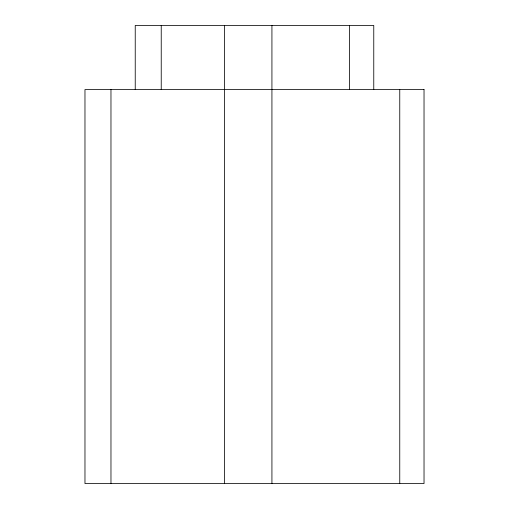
<?xml version="1.0" encoding="UTF-8"?>
<svg xmlns="http://www.w3.org/2000/svg" width="509" height="509" viewBox="0 0 509 509"><rect width="100%" height="100%" fill="white"/><g stroke="black" fill="none" stroke-linecap="round" stroke-linejoin="round"><path stroke-width="0.76" d="M399.762 89.578L399.762 483.55M373.765 89.578L373.765 25.45L135.235 25.45L135.235 89.578M349.505 25.45L349.505 89.578M271.927 25.45L271.927 483.55M224.584 25.45L224.584 483.55M161.232 25.45L161.232 89.578M110.968 89.578L110.968 483.55M424.029 89.578L84.971 89.578L84.971 483.55L424.029 483.55L424.029 89.578"/></g></svg>
